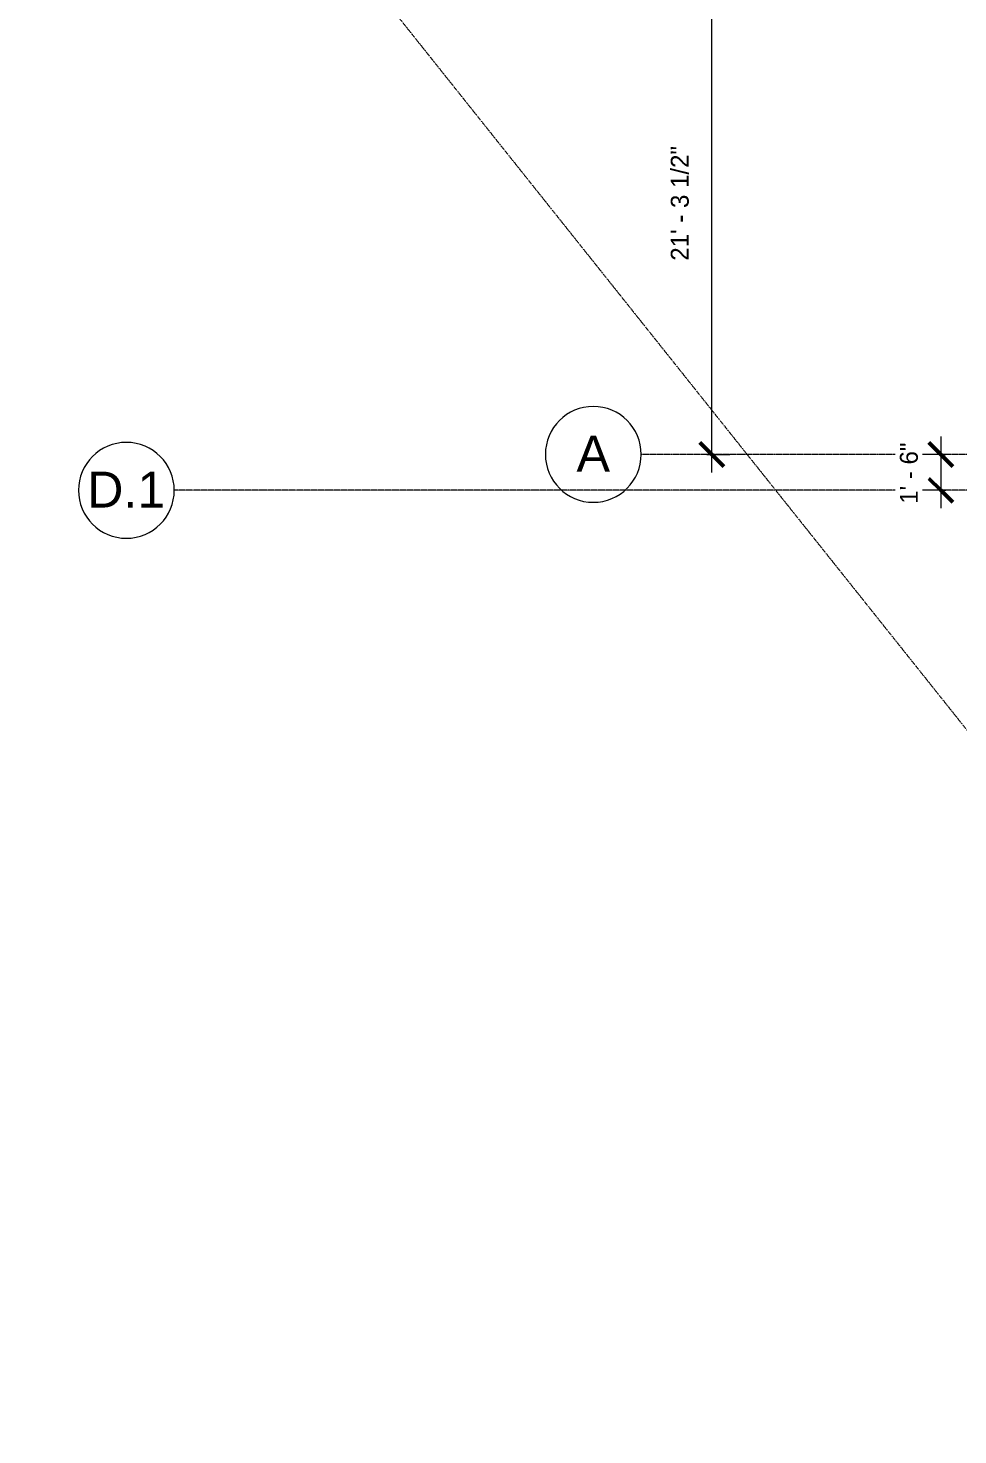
# Model space of a CAD drawing. Header units: inches. Extents: x -4066 to -1326, y 10241 to 12042.
# Drawn here: x -4058 to -3592, y 10327 to 11032 of the extents above; entities that cross this region are included whole.
import ezdxf

# ---------------------------------------------------------------- set-up
doc = ezdxf.new("R2010")
doc.units = ezdxf.units.IN
doc.header["$MEASUREMENT"] = 0
doc.linetypes.add('Double Dash 3_8_', pattern=[1, 0.375, -0.125, 0.125, -0.125, 0.125, -0.125])
doc.linetypes.add('Grid Line 1_2_', pattern=[0.875, 0.5, -0.125, 0.125, -0.125])
for name, color, linetype, lineweight in [('A-ANNO-DIMS', 211, 'Continuous', 9), ('A-ANNO-DIMS-96', 211, 'Continuous', 9), ('C-PROP-LINE', 91, 'Double Dash 3_8_', 9), ('S-GRID', 1, 'Continuous', 9), ('S-GRID-IDEN', 1, 'Continuous', 9)]:
    doc.layers.add(name, color=color, linetype=linetype, lineweight=lineweight)
doc.styles.add('Arial', font='arial.ttf', dxfattribs={"height": 18})
doc.styles.add('Century Gothic', font='', dxfattribs={"height": 9})
doc.styles.get('Century Gothic').set_extended_font_data('Century Gothic')
doc.dimstyles.new('OD__1_16__Tol__', dxfattribs={"dimscale": 12, "dimtxt": 9.397514, "dimasz": 1, "dimexe": 0.75, "dimexo": 0.5, "dimgap": 0.75, "dimtad": 1, "dimdec": 4, "dimrnd": 0.0625, "dimzin": 3, "dimdsep": 46, "dimlunit": 4, "dimtxsty": 'Century Gothic', "dimblk1": 'OBLIQUE', "dimblk2": 'OBLIQUE', "dimsah": 1, "dimcen": 0.09, "dimdle": 0.75, "dimazin": 0, "dimtfac": 1, "dimtdec": 4, "dimtix": 1, "dimtmove": 0, "dimatfit": 3, "dimfxl": 1, "dimtvp": 1, "dimtfill": 1, "dimfrac": 2, "dimtolj": 1, "dimtzin": 0, "dimarcsym": 2})

# ---------------------------------------------------------------- blocks, each defined once
blk = doc.blocks.new('Family - ___-1416994-STRUCTURAL SCHEMATIC - 1ST FLOOR')
at = {"layer": 'C-PROP-LINE'}
blk.add_line((-4057.77, 11269.98), (-3305.56, 10327.31), dxfattribs=at)
blk = doc.blocks.new('Grid - Grid Head - Circle-50561-STRUCTURAL SCHEMATIC - 1ST FLOOR')
at = {"layer": 'S-GRID-IDEN'}
for start, end in [(360, 180), (180, 360)]:
    blk.add_arc((0, 0), 0.25, start, end, dxfattribs=at)
blk = doc.blocks.new('DIMBLOCK9-STRUCTURAL SCHEMATIC - 1ST FLOOR')
at = {"layer": 'A-ANNO-DIMS-96', "lineweight": 50}
for p, q in [((-3600.29, 10818.4), (-3606.29, 10824.4)), ((-3600.29, 10818.4), (-3594.29, 10812.4)), ((-3600.29, 10800.4), (-3606.29, 10806.4)), ((-3600.29, 10800.4), (-3594.29, 10794.4))]:
    blk.add_line(p, q, dxfattribs=at)
at = {"layer": 'A-ANNO-DIMS-96'}
for p, q in [((-3600.29, 10827.4), (-3600.29, 10791.4)), ((-3597.81, 10818.4), (-3609.29, 10818.4)), ((-3600.29, 10818.4), (-3597.81, 10818.4)), ((-3597.81, 10800.4), (-3609.29, 10800.4)), ((-3600.29, 10800.4), (-3597.81, 10800.4))]:
    blk.add_line(p, q, dxfattribs=at)
at = {"layer": 'A-ANNO-DIMS-96', "color": 0, "insert": (-3620.83, 10793.66), "char_height": 9, "width": 37.7691, "attachment_point": 1, "rotation": 90, "line_spacing_factor": 0.984502, "style": 'Century Gothic', "bg_fill": 3, "box_fill_scale": 1.25, "bg_fill_color": 256, "bg_fill_true_color": 13158600, "bg_fill_transparency": 0}
blk.add_mtext('1\' - 6"', dxfattribs=at)
blk = doc.blocks.new('_Oblique')
at = {"color": 0, "linetype": 'ByBlock', "lineweight": -2}
blk.add_line((-0.5, -0.5), (0.5, 0.5), dxfattribs=at)
blk = doc.blocks.new('DIMBLOCK15-STRUCTURAL SCHEMATIC - 1ST FLOOR')
at = {"layer": 'A-ANNO-DIMS-96', "lineweight": 50}
for p, q in [((-3715.11, 11073.9), (-3721.11, 11079.9)), ((-3715.11, 11073.9), (-3709.11, 11067.9)), ((-3715.11, 10818.4), (-3721.11, 10824.4)), ((-3715.11, 10818.4), (-3709.11, 10812.4))]:
    blk.add_line(p, q, dxfattribs=at)
at = {"layer": 'A-ANNO-DIMS-96'}
for p, q in [((-3717.6, 11073.9), (-3706.11, 11073.9)), ((-3715.11, 11073.9), (-3717.6, 11073.9)), ((-3715.11, 10809.4), (-3715.11, 11073.9)), ((-3717.6, 10818.4), (-3706.11, 10818.4)), ((-3715.11, 10818.4), (-3717.6, 10818.4))]:
    blk.add_line(p, q, dxfattribs=at)
at = {"layer": 'A-ANNO-DIMS-96', "color": 0, "insert": (-3735.65, 10915.42), "char_height": 9, "width": 73.7481, "attachment_point": 1, "rotation": 90, "line_spacing_factor": 0.984502, "style": 'Century Gothic', "bg_fill": 3, "box_fill_scale": 1.25, "bg_fill_color": 256, "bg_fill_true_color": 13158600, "bg_fill_transparency": 0}
blk.add_mtext('21\' - 3 1/2"', dxfattribs=at)

msp = doc.modelspace()

# ---------------------------------------------------------------- linework, layer by layer
at = {"layer": 'S-GRID', "linetype": 'Grid Line 1_2_'}
for p, q in [((-1374.37747, 10818.39539), (-3750.49332, 10818.39539)), ((-1374.37747, 10800.39539), (-3984.51333, 10800.39539))]:
    msp.add_line(p, q, dxfattribs=at)

# ---------------------------------------------------------------- block references
at = {"layer": 'C-PROP-LINE'}
msp.add_blockref('Family - ___-1416994-STRUCTURAL SCHEMATIC - 1ST FLOOR', (0, 0), dxfattribs=at)
at = {"layer": 'S-GRID-IDEN', "xscale": 95.99999999999994, "yscale": 95.99999999999994, "zscale": 95.99999999999994}
for p, rotation in [((-3774.49332, 10818.39539), 89.9999999999996), ((-4008.51333, 10800.39539), 89.99999999999962)]:
    msp.add_blockref('Grid - Grid Head - Circle-50561-STRUCTURAL SCHEMATIC - 1ST FLOOR', p, dxfattribs=dict(at, rotation=rotation))

# ---------------------------------------------------------------- texts
at = {"layer": 'S-GRID-IDEN', "char_height": 18, "attachment_point": 1, "style": 'Arial'}
for s, insert, width in [('A', (-3782.89976, 10827.77621), 20.301), ('D.1', (-4028.16387, 10809.77621), 47.571)]:
    msp.add_mtext(s, dxfattribs=dict(at, insert=insert, width=width))

# ---------------------------------------------------------------- next in the draw order: dimensions: what is measured, and where the dimension line sits
at = {"layer": 'A-ANNO-DIMS'}
for base, p1, p2, override, picture, middle in [((-3715.1144, 11073.89539), (-3723.59968, 10818.39539), (-3723.59968, 11073.89539), {"dimpost": '<>', "dimfxl": 255.5}, 'DIMBLOCK15-STRUCTURAL SCHEMATIC - 1ST FLOOR', (-3729.33942, 10946.14539)), ((-3600.29039, 10800.39539), (-3591.80511, 10818.39539), (-3591.80511, 10800.39539), {"dimpost": '<>', "dimfxl": 18}, 'DIMBLOCK9-STRUCTURAL SCHEMATIC - 1ST FLOOR', (-3614.01676, 10809.39539))]:
    dim = msp.add_linear_dim(base=base, p1=p1, p2=p2, angle=90, dimstyle='OD__1_16__Tol__', override=override, dxfattribs=at)
    dim.commit()
    dim.dimension.update_dxf_attribs({"geometry": picture, "text_midpoint": middle})

doc.saveas('drawing.dxf')
